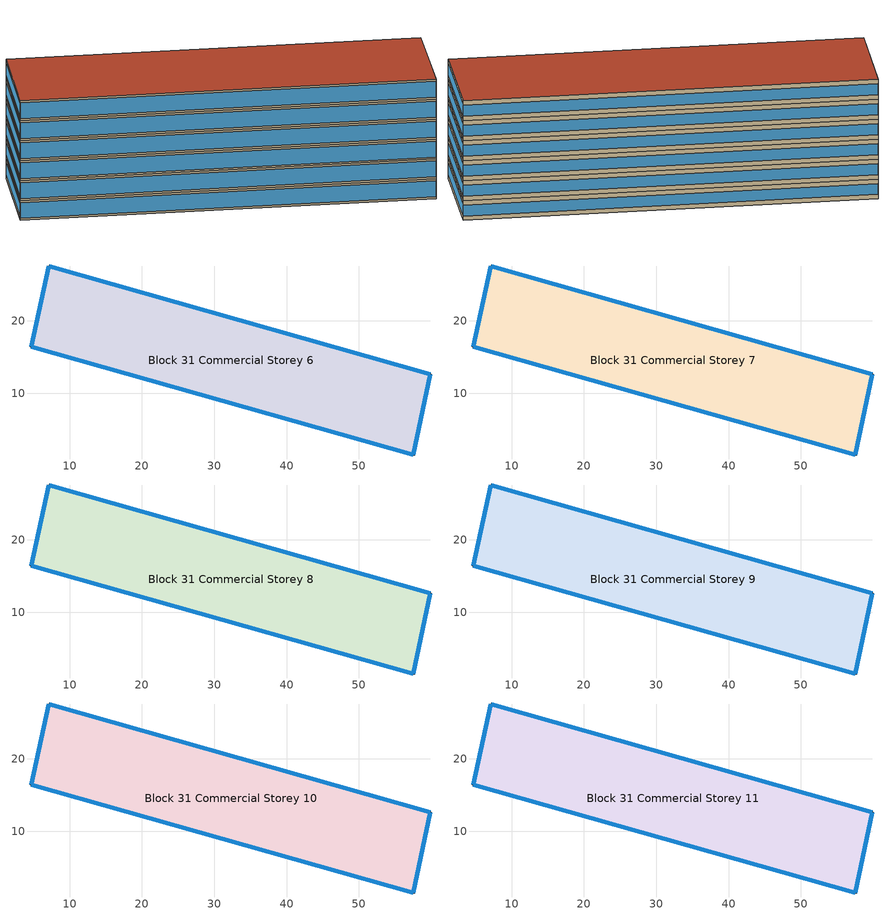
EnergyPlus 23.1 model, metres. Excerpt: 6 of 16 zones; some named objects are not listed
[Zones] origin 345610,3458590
Block 31 Commercial Storey 6
 floor outside (Project Floor): 59.87,12.63 57.52,1.47 4.68,16.44 7.13,27.6 z18
 wall outside (Project Wall): 4.68,16.44 57.52,1.47 59.87,12.63 7.13,27.6 4.68,16.44 z18:21
 window (Commercial_south_window_construction): 4.71,16.43 57.49,1.48 z18.3:20.7
 window (Commercial_east_window_construction): 57.52,1.47 59.87,12.63 z18.68:20.32
 window (Commercial_north_window_construction): 59.85,12.64 7.16,27.59 z18.68:20.32
 window (Commercial_west_window_construction): 7.13,27.59 4.68,16.44 z18.68:20.32
 roof outside (Project Ceiling): 57.52,1.47 59.87,12.63 7.13,27.6 4.68,16.44 z21
Block 31 Commercial Storey 7
 floor outside (Project Floor): 59.87,12.63 57.52,1.47 4.68,16.44 7.13,27.6 z21
 wall outside (Project Wall): 4.68,16.44 57.52,1.47 59.87,12.63 7.13,27.6 4.68,16.44 z21:24
 window (Commercial_south_window_construction): 4.71,16.43 57.49,1.48 z21.3:23.7
 window (Commercial_east_window_construction): 57.52,1.47 59.87,12.63 z21.68:23.32
 window (Commercial_north_window_construction): 59.85,12.64 7.16,27.59 z21.68:23.32
 window (Commercial_west_window_construction): 7.13,27.59 4.68,16.44 z21.68:23.32
 roof outside (Project Ceiling): 57.52,1.47 59.87,12.63 7.13,27.6 4.68,16.44 z24
Block 31 Commercial Storey 8
 floor outside (Project Floor): 59.87,12.63 57.52,1.47 4.68,16.44 7.13,27.6 z24
 wall outside (Project Wall): 4.68,16.44 57.52,1.47 59.87,12.63 7.13,27.6 4.68,16.44 z24:27
 window (Commercial_south_window_construction): 4.71,16.43 57.49,1.48 z24.3:26.7
 window (Commercial_east_window_construction): 57.52,1.47 59.87,12.63 z24.68:26.32
 window (Commercial_north_window_construction): 59.85,12.64 7.16,27.59 z24.68:26.32
 window (Commercial_west_window_construction): 7.13,27.59 4.68,16.44 z24.68:26.32
 roof outside (Project Ceiling): 57.52,1.47 59.87,12.63 7.13,27.6 4.68,16.44 z27
Block 31 Commercial Storey 9
 floor outside (Project Floor): 59.87,12.63 57.52,1.47 4.68,16.44 7.13,27.6 z27
 wall outside (Project Wall): 4.68,16.44 57.52,1.47 59.87,12.63 7.13,27.6 4.68,16.44 z27:30
 window (Commercial_south_window_construction): 4.71,16.43 57.49,1.48 z27.3:29.7
 window (Commercial_east_window_construction): 57.52,1.47 59.87,12.63 z27.68:29.32
 window (Commercial_north_window_construction): 59.85,12.64 7.16,27.59 z27.68:29.32
 window (Commercial_west_window_construction): 7.13,27.59 4.68,16.44 z27.68:29.32
 roof outside (Project Ceiling): 57.52,1.47 59.87,12.63 7.13,27.6 4.68,16.44 z30
Block 31 Commercial Storey 10
 floor outside (Project Floor): 59.87,12.63 57.52,1.47 4.68,16.44 7.13,27.6 z30
 wall outside (Project Wall): 4.68,16.44 57.52,1.47 59.87,12.63 7.13,27.6 4.68,16.44 z30:33
 window (Commercial_south_window_construction): 4.71,16.43 57.49,1.48 z30.3:32.7
 window (Commercial_east_window_construction): 57.52,1.47 59.87,12.63 z30.68:32.33
 window (Commercial_north_window_construction): 59.85,12.64 7.16,27.59 z30.68:32.33
 window (Commercial_west_window_construction): 7.13,27.59 4.68,16.44 z30.68:32.33
 roof outside (Project Ceiling): 57.52,1.47 59.87,12.63 7.13,27.6 4.68,16.44 z33
Block 31 Commercial Storey 11
 floor outside (Project Floor): 59.87,12.63 57.52,1.47 4.68,16.44 7.13,27.6 z33
 wall outside (Project Wall): 4.68,16.44 57.52,1.47 59.87,12.63 7.13,27.6 4.68,16.44 z33:36
 window (Commercial_south_window_construction): 4.71,16.43 57.49,1.48 z33.3:35.7
 window (Commercial_east_window_construction): 57.52,1.47 59.87,12.63 z33.67:35.33
 window (Commercial_north_window_construction): 59.85,12.64 7.16,27.59 z33.67:35.33
 window (Commercial_west_window_construction): 7.13,27.59 4.68,16.44 z33.67:35.33
 roof outside (Project Ceiling): 57.52,1.47 59.87,12.63 7.13,27.6 4.68,16.44 z36
[Building]
Building_1: North Axis=0; Terrain=City; Loads Convergence Tolerance Value=0.04; Temperature Convergence Tolerance Value=0.4; Solar Distribution=FullExterior; Maximum Number of Warmup Days=25; Minimum Number of Warmup Days=6
[Site:Location]
CHN Design_Conditions: Latitude=30; Longitude=114; Time Zone=8; Elevation=12
[SIZINGPERIOD:DESIGNDAY] Day of Month=21; DryBulb Temperature Range Modifier Type=DefaultMultipliers; Humidity Condition Type=Wetbulb; Barometric Pressure=101181; Rain Indicator=No; Snow Indicator=No; Daylight Saving Time Indicator=No; Sky Clearness=0; Begin Environment Reset Mode=FullResetAtBeginEnvironment
Name | Month | Day Type | Maximum DryBulb Temperature | Daily DryBulb Temperature Range | Wetbulb or DewPoint at Maximum DryBulb | Wind Speed | Wind Direction | Solar Model Indicator | ASHRAE Clear Sky Optical Depth for Beam Irradiance taub | ASHRAE Clear Sky Optical Depth for Diffuse Irradiance taud
Ann Htg 99.6% Condns DB | 1 | WinterDesignDay | -10 | 0 | -4.8 | 1 | 340 | ASHRAEClearSky | 0 | 0
Ann Clg .4% Condns DB=>MWB | 7 | SummerDesignDay | 40 | 6.6 | 27.1 | 3.5 | 220 | ASHRAETau | 0.781 | 1.413
[MATERIAL]
DefaultMaterial: Roughness=Rough; Thickness=0.1; Conductivity=0.1; Density=1000; Specific Heat=1000; Thermal Absorptance=0.9; Solar Absorptance=0.7; Visible Absorptance=0.7
[WINDOWMATERIAL:SIMPLEGLAZINGSYSTEM] UFactor=1.6; Visible Transmittance=0.6
Name | Solar Heat Gain Coefficient
Commercial_east_window; Commercial_south_window; Commercial_west_window | 0.3
Commercial_north_window | 0.35
[CONSTRUCTION]
Project Wall; Project Floor; Project Ceiling: DefaultMaterial
Commercial_east_window_construction: Commercial_east_window
Commercial_south_window_construction: Commercial_south_window
Commercial_west_window_construction: Commercial_west_window
Commercial_north_window_construction: Commercial_north_window
[SPACE] Ceiling Height=autocalculate; Volume=autocalculate; Floor Area=autocalculate; Space Type=Commercial
Name | Zone
Block 31 Commercial Storey 6_space | Block 31 Commercial Storey 6
Block 31 Commercial Storey 7_space | Block 31 Commercial Storey 7
Block 31 Commercial Storey 8_space | Block 31 Commercial Storey 8
Block 31 Commercial Storey 9_space | Block 31 Commercial Storey 9
Block 31 Commercial Storey 10_space | Block 31 Commercial Storey 10
Block 31 Commercial Storey 11_space | Block 31 Commercial Storey 11
[SPACELIST]
Commercial: Block 31 Commercial Storey 0_space, Block 31 Commercial Storey 1_space, Block 31 Commercial Storey 2_space, Block 31 Commercial Storey 3_space, Block 31 Commercial Storey 4_space, Block 31 Commercial Storey 5_space, Block 31 Commercial Storey 6_space, Block 31 Commercial Storey 7_space, Block 31 Commercial Storey 8_space, Block 31 Commercial Storey 9_space, Block 31 Commercial Storey 10_space, Block 31 Commercial Storey 11_space, Block 31 Commercial Storey 12_space, Block 31 Commercial Storey 13_space, Block 31 Commercial Storey 14_space, Block 31 Commercial Storey 15_space
[ZONE] Type=1; Multiplier=1; Ceiling Height=autocalculate; Volume=autocalculate; Floor Area=autocalculate; Part of Total Floor Area=Yes
Block 31 Commercial Storey 6; Block 31 Commercial Storey 7; Block 31 Commercial Storey 8; Block 31 Commercial Storey 9; Block 31 Commercial Storey 10; Block 31 Commercial Storey 11
[PEOPLE]
People_for_commercial: Zone or ZoneList or Space or SpaceList=Commercial; Number of People Schedule=SeasonalSchedule_Schedule_commerical_people; Number of People Calculation Method=People/Area; People per Floor Area=0.125; Fraction Radiant=0.3; Sensible Heat Fraction=autocalculate; Activity Level Schedule=SeasonalSchedule_Schedule_commerical_activity; Carbon Dioxide Generation Rate=3.82e-08; Enable ASHRAE 55 Comfort Warnings=No; Mean Radiant Temperature Calculation Type=ZoneAveraged; Clothing Insulation Calculation Method=ClothingInsulationSchedule; Cold Stress Temperature Threshold=15.56; Heat Stress Temperature Threshold=30
[LIGHTS]
Light_for_commercial: Zone or ZoneList or Space or SpaceList=Commercial; Schedule=SeasonalSchedule_commerical_lighting; Design Level Calculation Method=Watts/Area; Watts per Zone Floor Area=10; Return Air Fraction=0; Fraction Radiant=0.32; Fraction Visible=0.25; Fraction Replaceable=1; EndUse Subcategory=General; Return Air Fraction Calculated from Plenum Temperature=No; Return Air Fraction Function of Plenum Temperature Coefficient 1=0; Return Air Fraction Function of Plenum Temperature Coefficient 2=0
[ELECTRICEQUIPMENT]
Equipment_for_commercial: Zone or ZoneList or Space or SpaceList=Commercial; Schedule=SeasonalSchedule_Schedule_commerical_equipment; Design Level Calculation Method=Watts/Area; Watts per Zone Floor Area=13; Fraction Latent=0; Fraction Radiant=0; Fraction Lost=0; EndUse Subcategory=Electric Equipment
[DAYLIGHTING:CONTROLS] Illuminance Setpoint at Reference Point 1=500
Name | Zone or Space | Glare Calculation Daylighting Reference Point | Daylighting Reference Point 1
Dlight_Block 31 Commercial Storey 6 | Block 31 Commercial Storey 6 | Rpoint_Block 31 Commercial Storey 6 | Rpoint_Block 31 Commercial Storey 6
Dlight_Block 31 Commercial Storey 7 | Block 31 Commercial Storey 7 | Rpoint_Block 31 Commercial Storey 7 | Rpoint_Block 31 Commercial Storey 7
Dlight_Block 31 Commercial Storey 8 | Block 31 Commercial Storey 8 | Rpoint_Block 31 Commercial Storey 8 | Rpoint_Block 31 Commercial Storey 8
Dlight_Block 31 Commercial Storey 9 | Block 31 Commercial Storey 9 | Rpoint_Block 31 Commercial Storey 9 | Rpoint_Block 31 Commercial Storey 9
Dlight_Block 31 Commercial Storey 10 | Block 31 Commercial Storey 10 | Rpoint_Block 31 Commercial Storey 10 | Rpoint_Block 31 Commercial Storey 10
Dlight_Block 31 Commercial Storey 11 | Block 31 Commercial Storey 11 | Rpoint_Block 31 Commercial Storey 11 | Rpoint_Block 31 Commercial Storey 11
[HVACTEMPLATE:ZONE:IDEALLOADSAIRSYSTEM] Template Thermostat=Thermostat_for_commercial; Maximum Heating Supply Air Temperature=50; Minimum Cooling Supply Air Temperature=13; Maximum Heating Supply Air Humidity Ratio=0.0156; Minimum Cooling Supply Air Humidity Ratio=0.0077; Heating Limit=NoLimit; Cooling Limit=NoLimit; Dehumidification Control Type=ConstantSensibleHeatRatio; Cooling Sensible Heat Ratio=0.7; Dehumidification Setpoint=60; Humidification Control Type=None; Humidification Setpoint=30; Outdoor Air Method=DetailedSpecification; Outdoor Air Flow Rate per Person=0.00944; Outdoor Air Flow Rate per Zone Floor Area=0; Outdoor Air Flow Rate per Zone=0; Design Specification Outdoor Air Object=Ventilation_for_commercial; Demand Controlled Ventilation Type=None; Outdoor Air Economizer Type=NoEconomizer; Heat Recovery Type=None; Sensible Heat Recovery Effectiveness=0.7; Latent Heat Recovery Effectiveness=0.65
Block 31 Commercial Storey 6; Block 31 Commercial Storey 7; Block 31 Commercial Storey 8; Block 31 Commercial Storey 9; Block 31 Commercial Storey 10; Block 31 Commercial Storey 11
[DESIGNSPECIFICATION:OUTDOORAIR]
Ventilation_for_commercial: Outdoor Air Method=Flow/Person; Outdoor Air Flow per Person=0.00833333; Outdoor Air Flow per Zone Floor Area=0; Outdoor Air Flow per Zone=0; Outdoor Air Flow Air Changes per Hour=0
[SCHEDULE:DAY:HOURLY]
Schedule_commerical_lighting_weekday_hourly; Schedule_commerical_lighting_holiday_hourly: 0.1, 0.1, 0.1, 0.1, 0.1, 0.1, 0.1, 0.5, 0.6, 0.6, 0.6, 0.6, 0.6, 0.6, 0.6, 0.6, 0.8, 0.9, 1, 1, 1, 0.1, 0.1, 0.1
Schedule_commerical_equipment_weekday_hourly; Schedule_commerical_equipment_holiday_hourly: 0.2, 0.2, 0.2, 0.2, 0.2, 0.2, 0.2, 0.3, 0.5, 1, 1, 1, 1, 1, 1, 1, 1, 1, 1, 0.8, 0.5, 0.2, 0.2, 0.2
Schedule_commerical_people_weekday_hourly: 0.1, 0.1, 0.1, 0.1, 0.1, 0.1, 0.1, 0.2, 0.5, 0.8, 0.8, 0.8, 0.8, 0.8, 0.8, 0.8, 0.8, 0.8, 0.8, 0.7, 0.5, 0.1, 0.1, 0.1
Schedule_commerical_people_holiday_hourly: 0.1, 0.1, 0.1, 0.1, 0.1, 0.1, 0.1, 0.2, 0.5, 0.8, 1, 1, 1, 1, 1, 1, 1, 0.8, 0.8, 0.7, 0.5, 0.1, 0.1, 0.1
Schedule_commerical_activity_weekday_hourly; Schedule_commerical_activity_holiday_hourly: 207, 207, 207, 207, 207, 207, 207, 207, 207, 207, 207, 207, 207, 207, 207, 207, 207, 207, 207, 207, 207, 207, 207, 207
[SCHEDULE:WEEK:DAILY]
Schedule_commerical_lighting_weekly: Schedule_commerical_lighting_holiday_hourly, Schedule_commerical_lighting_weekday_hourly, Schedule_commerical_lighting_weekday_hourly, Schedule_commerical_lighting_weekday_hourly, Schedule_commerical_lighting_weekday_hourly, Schedule_commerical_lighting_weekday_hourly, Schedule_commerical_lighting_holiday_hourly, Schedule_commerical_lighting_holiday_hourly, Schedule_commerical_lighting_weekday_hourly, Schedule_commerical_lighting_weekday_hourly, Schedule_commerical_lighting_holiday_hourly, Schedule_commerical_lighting_holiday_hourly
Schedule_commerical_equipment_weekly: Schedule_commerical_equipment_holiday_hourly, Schedule_commerical_equipment_weekday_hourly, Schedule_commerical_equipment_weekday_hourly, Schedule_commerical_equipment_weekday_hourly, Schedule_commerical_equipment_weekday_hourly, Schedule_commerical_equipment_weekday_hourly, Schedule_commerical_equipment_holiday_hourly, Schedule_commerical_equipment_holiday_hourly, Schedule_commerical_equipment_weekday_hourly, Schedule_commerical_equipment_weekday_hourly, Schedule_commerical_equipment_holiday_hourly, Schedule_commerical_equipment_holiday_hourly
Schedule_commerical_people_weekly: Schedule_commerical_people_holiday_hourly, Schedule_commerical_people_weekday_hourly, Schedule_commerical_people_weekday_hourly, Schedule_commerical_people_weekday_hourly, Schedule_commerical_people_weekday_hourly, Schedule_commerical_people_weekday_hourly, Schedule_commerical_people_holiday_hourly, Schedule_commerical_people_holiday_hourly, Schedule_commerical_people_weekday_hourly, Schedule_commerical_people_weekday_hourly, Schedule_commerical_people_holiday_hourly, Schedule_commerical_people_holiday_hourly
Schedule_commerical_activity_weekly: Schedule_commerical_activity_holiday_hourly, Schedule_commerical_activity_weekday_hourly, Schedule_commerical_activity_weekday_hourly, Schedule_commerical_activity_weekday_hourly, Schedule_commerical_activity_weekday_hourly, Schedule_commerical_activity_weekday_hourly, Schedule_commerical_activity_holiday_hourly, Schedule_commerical_activity_holiday_hourly, Schedule_commerical_activity_weekday_hourly, Schedule_commerical_activity_weekday_hourly, Schedule_commerical_activity_holiday_hourly, Schedule_commerical_activity_holiday_hourly
[SCHEDULE:YEAR]
SeasonalSchedule_commerical_lighting: Schedule_commerical_lighting_weekly, 1, 1, 12, 31
SeasonalSchedule_Schedule_commerical_equipment: Schedule_commerical_equipment_weekly, 1, 1, 12, 31
SeasonalSchedule_Schedule_commerical_people: Schedule_commerical_people_weekly, 1, 1, 12, 31
SeasonalSchedule_Schedule_commerical_activity: Schedule_commerical_activity_weekly, 1, 1, 12, 31
